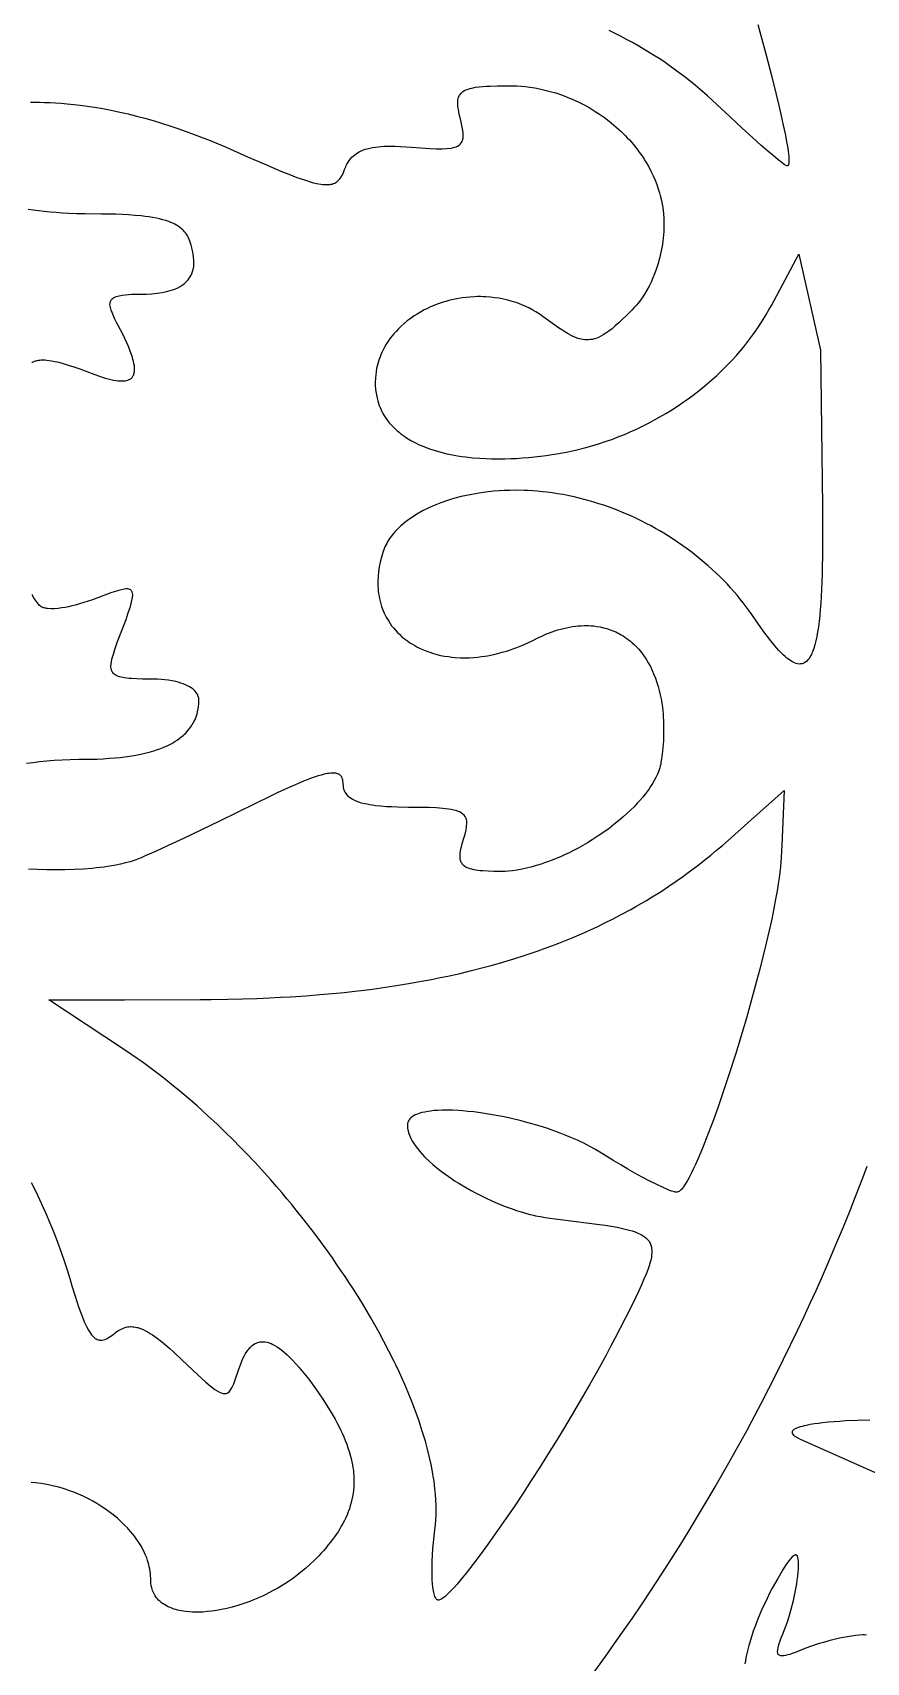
# Model space of a CAD drawing. Extents: x -500 to 500, y -1000 to 1000.
# Drawn here: x 177.1 to 285.9, y -149.5 to 63.2 of the extents above; entities that cross this region are included whole.
import ezdxf

# ---------------------------------------------------------------- set-up
doc = ezdxf.new("R2010")
doc.units = 0
doc.layers.add('APS_GEOMETR_', color=18, linetype='CONTINUOUS')

msp = doc.modelspace()

# ---------------------------------------------------------------- linework, layer by layer
at = {"layer": 'APS_GEOMETR_'}
for points in [[(271.72, 64.27), (272.75, 60.46), (273.54, 57.42), (274.11, 55.14), (274.47, 53.69), (274.78, 52.35), (275.05, 51.13), (275.29, 50.02), (275.48, 49.02), (275.62, 48.14), (275.68, 47.75), (275.72, 47.38), (275.76, 47.04), (275.78, 46.74), (275.78, 46.45), (275.78, 46.28), (275.76, 46.13), (275.73, 45.99), (275.71, 45.93), (275.68, 45.88), (275.64, 45.85), (275.6, 45.82), (275.56, 45.82), (275.5, 45.82), (275.41, 45.88), (275.18, 46.02), (274.84, 46.27), (274.38, 46.62), (273.71, 47.18), (273.03, 47.76), (272.14, 48.54), (271.02, 49.54), (269.69, 50.75), (268.14, 52.17), (266.39, 53.82), (265.18, 54.94), (264.21, 55.79), (263.59, 56.31), (262.88, 56.88), (262.08, 57.52), (261.17, 58.2), (260.16, 58.92), (259.62, 59.3), (259.05, 59.68), (258.12, 60.28), (257.13, 60.89), (256.22, 61.43), (255.37, 61.91), (254.61, 62.33), (253.91, 62.69), (253.3, 63.01), (252.31, 63.5)], [(176.83, 54.12), (177.41, 54.12), (178.02, 54.12), (178.67, 54.11), (179.35, 54.09), (180.07, 54.05), (180.83, 54), (181.63, 53.93), (182.46, 53.85), (183.32, 53.74), (184.22, 53.62), (185.16, 53.48), (186.26, 53.29), (187.37, 53.07), (188.47, 52.84), (189.57, 52.59), (190.66, 52.32), (191.75, 52.03), (192.84, 51.72), (193.92, 51.39), (195, 51.05), (196.07, 50.69), (197.13, 50.32), (198.19, 49.93), (199.24, 49.53), (200.29, 49.11), (201.33, 48.68), (202.37, 48.24), (205.14, 47.01), (207.3, 46.07), (209.48, 45.15), (210.53, 44.73), (211.59, 44.32), (212.59, 43.98), (213.6, 43.67), (214.16, 43.54), (214.73, 43.43), (214.98, 43.4), (215.22, 43.38), (215.47, 43.38), (215.71, 43.38), (215.87, 43.39), (216.03, 43.42), (216.19, 43.45), (216.34, 43.5), (216.52, 43.58), (216.67, 43.66), (216.81, 43.75), (216.92, 43.85), (217.1, 44.02), (217.23, 44.17), (217.43, 44.5), (217.61, 44.84), (217.81, 45.35), (217.95, 45.71), (218.03, 45.88), (218.11, 46.05), (218.26, 46.31), (218.42, 46.54), (218.59, 46.75), (218.77, 46.94), (218.95, 47.12), (219.13, 47.27), (219.32, 47.41), (219.5, 47.53), (219.69, 47.64), (219.87, 47.73), (220.21, 47.88), (220.51, 47.99), (220.77, 48.06), (221.12, 48.14), (221.47, 48.21), (221.83, 48.27), (222.19, 48.32), (222.55, 48.35), (222.91, 48.37), (223.28, 48.39), (223.64, 48.39), (224.37, 48.38), (225.11, 48.35), (226.56, 48.26), (228.98, 48.09), (229.75, 48.06), (230.52, 48.05), (231.12, 48.08), (231.72, 48.15), (232.04, 48.21), (232.35, 48.31), (232.56, 48.41), (232.76, 48.54), (232.91, 48.67), (233.03, 48.83), (233.13, 49), (233.21, 49.18), (233.27, 49.44), (233.29, 49.7), (233.26, 50.18), (233.21, 50.66), (233.08, 51.3), (232.92, 51.94), (232.81, 52.39), (232.72, 52.82), (232.65, 53.22), (232.6, 53.58), (232.58, 53.9), (232.58, 54.18), (232.6, 54.42), (232.63, 54.63), (232.68, 54.78), (232.74, 54.91), (232.81, 55.04), (232.89, 55.15), (232.97, 55.26), (233.06, 55.35), (233.15, 55.44), (233.25, 55.51), (233.44, 55.64), (233.63, 55.73), (233.79, 55.8), (233.93, 55.85), (234.16, 55.92), (234.4, 55.98), (234.87, 56.07), (235.35, 56.14), (235.83, 56.19), (236.32, 56.22), (236.81, 56.24), (237.78, 56.27), (238.48, 56.28), (239.33, 56.28), (239.8, 56.27), (240.3, 56.25), (240.84, 56.21), (241.4, 56.16), (241.99, 56.08), (242.61, 55.99), (243.26, 55.87), (243.93, 55.72), (244.63, 55.54), (245.35, 55.33), (246.09, 55.08), (246.47, 54.95), (246.85, 54.8), (247.58, 54.5), (248.29, 54.17), (249, 53.81), (249.7, 53.42), (250.38, 53.01), (251.05, 52.58), (251.71, 52.12), (252.34, 51.64), (252.96, 51.13), (253.56, 50.61), (253.86, 50.34), (254.14, 50.06), (254.42, 49.78), (254.7, 49.49), (254.97, 49.2), (255.23, 48.9), (255.49, 48.6), (255.74, 48.3), (255.98, 47.99), (256.22, 47.67), (256.45, 47.35), (256.67, 47.03), (256.88, 46.71), (257.08, 46.39), (257.45, 45.76), (257.78, 45.15), (258.07, 44.54), (258.32, 43.95), (258.55, 43.38), (258.74, 42.83), (258.9, 42.29), (259.04, 41.78), (259.15, 41.29), (259.25, 40.83), (259.32, 40.39), (259.38, 39.98), (259.42, 39.61), (259.46, 38.95), (259.48, 38.53), (259.48, 38.11), (259.47, 37.68), (259.45, 37.26), (259.42, 36.84), (259.39, 36.41), (259.34, 35.99), (259.28, 35.57), (259.21, 35.15), (259.13, 34.73), (259.04, 34.32), (258.94, 33.91), (258.83, 33.49), (258.72, 33.09), (258.59, 32.68), (258.45, 32.28), (258.25, 31.73), (258.03, 31.19), (257.79, 30.65), (257.53, 30.12), (257.25, 29.6), (256.95, 29.09), (256.63, 28.6), (256.29, 28.13), (256.11, 27.9), (255.88, 27.63), (255.61, 27.33), (255.3, 27), (254.94, 26.63), (254.54, 26.23), (254.09, 25.8), (253.59, 25.34), (253.13, 24.93), (252.7, 24.57), (252.29, 24.26), (251.91, 23.99), (251.56, 23.77), (251.24, 23.58), (250.95, 23.44), (250.71, 23.34), (250.43, 23.25), (250.16, 23.18), (249.89, 23.14), (249.63, 23.11), (249.38, 23.11), (249.14, 23.12), (248.91, 23.15), (248.69, 23.19), (248.48, 23.24), (248.28, 23.3), (247.93, 23.43), (247.63, 23.56), (247.39, 23.68), (246.96, 23.9), (246.55, 24.15), (246.14, 24.4), (245.73, 24.67), (244.94, 25.24), (244.16, 25.81), (243.74, 26.12), (243.31, 26.43), (242.74, 26.78), (242.37, 27), (241.95, 27.23), (241.47, 27.46), (240.93, 27.7), (240.63, 27.81), (240.32, 27.93), (240, 28.04), (239.66, 28.14), (239.1, 28.3), (238.39, 28.45), (237.94, 28.54), (237.43, 28.61), (236.86, 28.68), (236.23, 28.73), (235.89, 28.74), (235.54, 28.75), (235.17, 28.75), (234.78, 28.74), (234.16, 28.7), (233.65, 28.64), (233.16, 28.58), (232.69, 28.5), (232.24, 28.42), (231.81, 28.32), (231.41, 28.23), (231.03, 28.12), (230.67, 28.02), (230.01, 27.8), (229.44, 27.58), (228.95, 27.37), (228.55, 27.18), (228.2, 27.01), (227.72, 26.74), (227.28, 26.48), (226.89, 26.23), (226.55, 26), (226.24, 25.78), (225.98, 25.58), (225.57, 25.25), (225.18, 24.89), (224.83, 24.54), (224.52, 24.21), (224.25, 23.91), (224.02, 23.63), (223.82, 23.37), (223.51, 22.96), (223.25, 22.55), (223.03, 22.16), (222.84, 21.8), (222.68, 21.47), (222.55, 21.17), (222.44, 20.9), (222.28, 20.46), (222.14, 20), (222.07, 19.7), (221.99, 19.37), (221.92, 18.99), (221.87, 18.57), (221.83, 18.11), (221.81, 17.6), (221.81, 17.19), (221.86, 16.62), (221.92, 16.14), (222.04, 15.49), (222.13, 15.16), (222.23, 14.84), (222.34, 14.55), (222.45, 14.27), (222.56, 14), (222.68, 13.75), (222.81, 13.52), (222.93, 13.3), (223.18, 12.91), (223.41, 12.58), (223.63, 12.3), (223.83, 12.08), (224, 11.88), (224.22, 11.67), (224.45, 11.46), (224.68, 11.25), (224.91, 11.05), (225.15, 10.86), (225.4, 10.68), (225.65, 10.5), (225.9, 10.32), (226.44, 10), (226.99, 9.7), (227.56, 9.43), (228.13, 9.18), (228.87, 8.91), (229.62, 8.66), (230.37, 8.44), (231.13, 8.25), (231.88, 8.1), (232.54, 7.98), (233.1, 7.89), (233.57, 7.83), (234.23, 7.75), (234.51, 7.72), (235.44, 7.66), (236.26, 7.62), (236.97, 7.59), (237.55, 7.58), (238.37, 7.58), (238.71, 7.58), (239.49, 7.61), (240.26, 7.65), (241.04, 7.7), (241.81, 7.76), (242.59, 7.83), (243.36, 7.92), (244.13, 8.02), (244.9, 8.13), (245.77, 8.27), (246.95, 8.51), (247.92, 8.72), (249.27, 9.05), (250.37, 9.37), (251.05, 9.58), (251.82, 9.83), (252.67, 10.13), (253.61, 10.49), (254.11, 10.69), (254.62, 10.91), (255.16, 11.14), (255.72, 11.39), (256.6, 11.81), (257.62, 12.33), (258.25, 12.66), (258.96, 13.06), (259.74, 13.51), (260.59, 14.04), (261.04, 14.33), (261.51, 14.64), (261.99, 14.97), (262.49, 15.32), (263.28, 15.9), (264.08, 16.52), (264.57, 16.91), (265.11, 17.36), (265.72, 17.89), (266.37, 18.48), (267.07, 19.14), (267.81, 19.88), (268.41, 20.51), (268.93, 21.09), (269.42, 21.65), (269.88, 22.2), (270.3, 22.73), (270.7, 23.25), (271.08, 23.75), (271.42, 24.24), (271.74, 24.7), (272.04, 25.14), (272.31, 25.57), (272.79, 26.35), (273.18, 27.03), (273.51, 27.61), (277.06, 34.3), (279.91, 21.75), (280.16, 1.34), (280.18, -1.97), (280.18, -3.63), (280.16, -5.29), (280.14, -6.39), (280.12, -7.44), (280.09, -8.46), (280.05, -9.43), (280, -10.36), (279.94, -11.25), (279.88, -12.09), (279.8, -12.88), (279.72, -13.63), (279.63, -14.34), (279.53, -15), (279.42, -15.61), (279.3, -16.17), (279.17, -16.69), (279.03, -17.16), (278.87, -17.58), (278.79, -17.77), (278.71, -17.96), (278.61, -18.14), (278.51, -18.32), (278.39, -18.5), (278.26, -18.66), (278.12, -18.81), (277.96, -18.94), (277.85, -19.01), (277.74, -19.07), (277.63, -19.11), (277.52, -19.15), (277.42, -19.17), (277.31, -19.18), (277.1, -19.19), (276.91, -19.16), (276.75, -19.13), (276.49, -19.04), (276.34, -18.97), (276.17, -18.88), (275.97, -18.75), (275.76, -18.61), (275.53, -18.43), (275.28, -18.23), (275.02, -17.99), (274.75, -17.73), (274.47, -17.44), (274.15, -17.08), (273.8, -16.66), (273.41, -16.17), (272.98, -15.61), (272.51, -14.99), (272.02, -14.3), (271.49, -13.54), (270.95, -12.75), (270.58, -12.23), (270.2, -11.72), (269.81, -11.21), (269.41, -10.71), (269.01, -10.22), (268.6, -9.73), (268.18, -9.26), (267.75, -8.79), (267.24, -8.27), (266.75, -7.79), (266.26, -7.31), (265.76, -6.85), (265.25, -6.39), (264.74, -5.94), (264.21, -5.5), (263.68, -5.07), (263.14, -4.64), (262.52, -4.17), (261.93, -3.76), (261.23, -3.27), (260.41, -2.72), (259.95, -2.43), (259.46, -2.12), (258.94, -1.81), (258.38, -1.49), (257.79, -1.17), (257.16, -0.84), (256.5, -0.51), (255.8, -0.17), (255.07, 0.17), (254.3, 0.5), (253.28, 0.91), (252.26, 1.3), (251.63, 1.52), (250.99, 1.73), (250.35, 1.93), (249.7, 2.11), (249.06, 2.29), (248.41, 2.46), (247.75, 2.62), (247.1, 2.76), (246.34, 2.91), (245.61, 3.03), (244.9, 3.14), (244.22, 3.23), (243.57, 3.3), (242.95, 3.36), (242.35, 3.4), (241.78, 3.44), (241.24, 3.46), (240.25, 3.48), (239.37, 3.47), (238.61, 3.44), (237.98, 3.41), (237.23, 3.35), (236.54, 3.27), (235.92, 3.2), (235.36, 3.11), (234.42, 2.95), (233.72, 2.82), (233.01, 2.65), (232.36, 2.48), (231.77, 2.31), (231.25, 2.14), (230.37, 1.84), (229.72, 1.6), (229.18, 1.37), (228.71, 1.16), (227.99, 0.8), (227.55, 0.56), (227.36, 0.45), (226.78, 0.08), (226.21, -0.31), (225.66, -0.73), (225.13, -1.17), (224.74, -1.55), (224.36, -1.95), (224.01, -2.37), (223.69, -2.81), (223.55, -3.02), (223.42, -3.24), (223.3, -3.46), (223.19, -3.69), (223.08, -3.91), (222.98, -4.15), (222.88, -4.38), (222.8, -4.62), (222.61, -5.26), (222.44, -5.91), (222.33, -6.52), (222.24, -7.14), (222.18, -7.76), (222.14, -8.38), (222.14, -8.71), (222.16, -9.03), (222.18, -9.36), (222.21, -9.69), (222.25, -10.01), (222.3, -10.34), (222.36, -10.66), (222.43, -10.98), (222.53, -11.34), (222.64, -11.69), (222.79, -12.1), (222.88, -12.33), (222.99, -12.57), (223.1, -12.82), (223.24, -13.08), (223.39, -13.35), (223.56, -13.62), (223.74, -13.9), (223.95, -14.19), (224.18, -14.48), (224.43, -14.78), (224.7, -15.07), (225, -15.36), (225.24, -15.58), (225.63, -15.89), (226, -16.17), (226.34, -16.41), (226.67, -16.62), (226.96, -16.79), (227.22, -16.94), (227.65, -17.16), (228.1, -17.36), (228.52, -17.52), (228.91, -17.66), (229.26, -17.78), (229.86, -17.95), (230.32, -18.06), (230.86, -18.16), (231.36, -18.23), (231.82, -18.29), (232.24, -18.33), (232.94, -18.37), (233.47, -18.38), (234.1, -18.37), (234.67, -18.33), (235.2, -18.29), (235.67, -18.23), (236.1, -18.17), (236.47, -18.11), (237.06, -18), (237.74, -17.83), (238.37, -17.66), (238.94, -17.5), (239.45, -17.33), (239.9, -17.17), (240.3, -17.03), (240.93, -16.78), (241.64, -16.45), (242.35, -16.12), (243.1, -15.74), (243.45, -15.58), (243.81, -15.42), (244.16, -15.27), (244.53, -15.13), (244.89, -14.99), (245.26, -14.87), (245.64, -14.75), (246.01, -14.64), (246.39, -14.54), (246.77, -14.46), (247.15, -14.38), (247.53, -14.31), (247.92, -14.26), (248.3, -14.22), (248.69, -14.19), (249.07, -14.17), (249.34, -14.17), (249.64, -14.18), (249.98, -14.2), (250.34, -14.23), (250.73, -14.28), (251.14, -14.35), (251.57, -14.45), (252.02, -14.57), (252.48, -14.72), (252.95, -14.9), (253.19, -15.01), (253.43, -15.12), (253.67, -15.25), (253.91, -15.38), (254.15, -15.52), (254.39, -15.68), (254.63, -15.85), (254.87, -16.02), (255.11, -16.21), (255.34, -16.41), (255.58, -16.63), (255.81, -16.86), (256, -17.05), (256.18, -17.25), (256.53, -17.67), (256.86, -18.11), (257.16, -18.57), (257.44, -19.04), (257.71, -19.53), (257.95, -20.03), (258.17, -20.54), (258.37, -21.06), (258.56, -21.59), (258.72, -22.12), (258.86, -22.66), (258.99, -23.21), (259.1, -23.75), (259.19, -24.29), (259.27, -24.83), (259.32, -25.27), (259.36, -25.71), (259.39, -26.14), (259.41, -26.58), (259.43, -27.02), (259.44, -27.46), (259.43, -28.34), (259.4, -29.22), (259.34, -30.09), (259.25, -30.97), (259.13, -31.84), (259.09, -32.06), (259.05, -32.28), (258.99, -32.5), (258.93, -32.72), (258.79, -33.15), (258.62, -33.58), (258.42, -33.99), (258.21, -34.4), (257.98, -34.79), (257.74, -35.18), (257.53, -35.49), (257.29, -35.82), (257.01, -36.18), (256.71, -36.56), (256.37, -36.96), (255.99, -37.37), (255.58, -37.81), (255.13, -38.25), (254.64, -38.71), (254.12, -39.18), (253.56, -39.66), (252.96, -40.15), (252.31, -40.64), (251.63, -41.13), (250.9, -41.63), (250.13, -42.13), (249.5, -42.51), (248.88, -42.88), (248.27, -43.22), (247.67, -43.53), (247.09, -43.82), (246.52, -44.1), (245.97, -44.35), (245.43, -44.58), (244.91, -44.79), (244.4, -44.98), (243.91, -45.16), (243.44, -45.32), (242.98, -45.46), (242.54, -45.59), (242.12, -45.7), (241.72, -45.8), (240.97, -45.96), (240.29, -46.08), (239.7, -46.17), (239.2, -46.22), (238.78, -46.25), (238.46, -46.26), (238.1, -46.27), (237.29, -46.27), (236.53, -46.24), (235.84, -46.2), (235.52, -46.17), (235.22, -46.13), (234.93, -46.09), (234.67, -46.04), (234.42, -45.98), (234.19, -45.92), (233.99, -45.85), (233.8, -45.78), (233.64, -45.7), (233.5, -45.61), (233.39, -45.52), (233.29, -45.43), (233.21, -45.34), (233.13, -45.24), (233.07, -45.14), (233.02, -45.03), (232.95, -44.83), (232.9, -44.63), (232.88, -44.45), (232.87, -44.16), (232.89, -43.88), (232.93, -43.59), (232.98, -43.31), (233.05, -43.03), (233.2, -42.47), (233.37, -41.92), (233.53, -41.38), (233.66, -40.84), (233.72, -40.41), (233.76, -39.98), (233.74, -39.72), (233.7, -39.46), (233.62, -39.27), (233.52, -39.09), (233.39, -38.92), (233.25, -38.77), (233.03, -38.62), (232.81, -38.49), (232.63, -38.42), (232.44, -38.35), (232.26, -38.3), (232.07, -38.25), (231.71, -38.18), (231.35, -38.12), (230.98, -38.07), (230.61, -38.03), (229.74, -37.97), (228.86, -37.93), (226.14, -37.9), (224.7, -37.87), (223.98, -37.85), (223.26, -37.81), (222.54, -37.76), (221.83, -37.68), (221.47, -37.63), (221.12, -37.57), (220.76, -37.5), (220.41, -37.43), (220.02, -37.33), (219.66, -37.21), (219.34, -37.08), (219.05, -36.95), (218.81, -36.81), (218.6, -36.68), (218.42, -36.55), (218.29, -36.44), (218.18, -36.32), (218.08, -36.21), (218, -36.09), (217.93, -35.98), (217.86, -35.86), (217.81, -35.74), (217.73, -35.51), (217.68, -35.3), (217.65, -35.1), (217.63, -34.79), (217.59, -34.37), (217.55, -34.2), (217.49, -34.03), (217.4, -33.88), (217.31, -33.77), (217.22, -33.68), (217.13, -33.61), (216.98, -33.53), (216.92, -33.51), (216.66, -33.45), (216.4, -33.42), (216.19, -33.42), (215.98, -33.43), (215.77, -33.46), (215.56, -33.49), (215.16, -33.58), (214.75, -33.69), (214.35, -33.8), (213.95, -33.93), (213.45, -34.11), (212.94, -34.3), (212.44, -34.49), (211.95, -34.7), (210.97, -35.13), (209.99, -35.57), (209.02, -36.02), (208.05, -36.48), (206.11, -37.43), (203.79, -38.58), (201.47, -39.71), (199.14, -40.84), (196.8, -41.95), (194.81, -42.89), (193.14, -43.65), (191.81, -44.24), (191.27, -44.48), (190.8, -44.66), (190.37, -44.82), (189.85, -44.99), (189.24, -45.15), (188.55, -45.32), (187.76, -45.48), (186.89, -45.62), (186.42, -45.69), (185.93, -45.75), (185.42, -45.81), (184.88, -45.86), (183.7, -45.95), (182.51, -46.01), (181.32, -46.05), (180.13, -46.06), (178.94, -46.05), (177.76, -46.01), (176.57, -45.95)], [(176.99, 20.12), (177.11, 20.2), (177.34, 20.32), (177.53, 20.39), (177.67, 20.42), (177.73, 20.44), (177.87, 20.46), (178.04, 20.48), (178.23, 20.49), (178.45, 20.5), (178.69, 20.49), (178.96, 20.47), (179.25, 20.44), (179.57, 20.39), (180, 20.3), (180.51, 20.18), (181.09, 20.02), (181.75, 19.82), (182.48, 19.58), (183.28, 19.31), (184.16, 18.99), (185.1, 18.64), (185.84, 18.38), (186.59, 18.13), (186.94, 18.04), (187.3, 17.95), (187.66, 17.87), (188.02, 17.8), (188.23, 17.78), (188.45, 17.76), (188.66, 17.75), (188.88, 17.75), (189.04, 17.76), (189.2, 17.78), (189.37, 17.81), (189.53, 17.85), (189.72, 17.93), (189.87, 18.02), (189.99, 18.12), (190.09, 18.21), (190.2, 18.37), (190.24, 18.45), (190.29, 18.57), (190.33, 18.69), (190.36, 18.81), (190.39, 18.94), (190.4, 19.14), (190.4, 19.34), (190.39, 19.54), (190.38, 19.74), (190.33, 20.02), (190.27, 20.29), (190.2, 20.57), (190.13, 20.84), (189.96, 21.31), (189.79, 21.78), (189.6, 22.24), (189.41, 22.71), (189.14, 23.28), (188.86, 23.85), (188.57, 24.42), (188.28, 24.98), (188.06, 25.39), (187.85, 25.81), (187.65, 26.24), (187.47, 26.67), (187.35, 27), (187.29, 27.18), (187.25, 27.35), (187.22, 27.53), (187.2, 27.7), (187.21, 27.87), (187.24, 28.05), (187.27, 28.13), (187.3, 28.22), (187.39, 28.36), (187.49, 28.48), (187.6, 28.57), (187.72, 28.65), (187.83, 28.7), (188.01, 28.77), (188.2, 28.83), (188.4, 28.88), (188.8, 28.96), (189.21, 29.01), (189.62, 29.04), (190.03, 29.06), (190.45, 29.07), (191.27, 29.07), (191.97, 29.09), (192.66, 29.12), (193.34, 29.19), (194.01, 29.28), (194.58, 29.41), (195.04, 29.54), (195.68, 29.75), (196.06, 29.92), (196.36, 30.09), (196.76, 30.35), (196.93, 30.48), (197.08, 30.63), (197.23, 30.77), (197.38, 30.93), (197.53, 31.15), (197.66, 31.35), (197.77, 31.55), (197.86, 31.73), (197.98, 32.05), (198.06, 32.3), (198.12, 32.67), (198.15, 32.99), (198.16, 33.42), (198.11, 33.93), (198.05, 34.35), (197.94, 34.94), (197.78, 35.47), (197.61, 36.01), (197.43, 36.44), (197.3, 36.68), (197.17, 36.89), (197.05, 37.06), (196.94, 37.2), (196.78, 37.38), (196.71, 37.46), (196.51, 37.62), (196.31, 37.78), (196.1, 37.93), (195.89, 38.07), (195.64, 38.21), (195.39, 38.33), (195.13, 38.44), (194.87, 38.54), (194.47, 38.67), (194.08, 38.78), (193.68, 38.89), (193.27, 38.98), (192.77, 39.07), (192.27, 39.15), (191.77, 39.22), (191.27, 39.28), (190.44, 39.35), (189.61, 39.41), (188.78, 39.46), (187.94, 39.5), (186.09, 39.53), (183.94, 39.55), (182.87, 39.57), (181.8, 39.62), (180.97, 39.66), (180.16, 39.72), (179.38, 39.79), (178.62, 39.86), (177.89, 39.94), (177.19, 40.03), (176.51, 40.13)], [(176.3, -32.15), (177.14, -32.03), (178.02, -31.93), (178.95, -31.84), (179.93, -31.76), (180.95, -31.7), (182.01, -31.65), (183.12, -31.63), (184.74, -31.61), (185.53, -31.59), (186.32, -31.55), (187.1, -31.5), (187.89, -31.45), (188.51, -31.38), (189.12, -31.31), (189.74, -31.23), (190.35, -31.13), (191.01, -31), (191.58, -30.87), (192.47, -30.65), (193.03, -30.49), (193.26, -30.41), (193.72, -30.25), (194.12, -30.09), (194.73, -29.82), (195.11, -29.64), (195.26, -29.55), (195.64, -29.32), (195.96, -29.11), (196.24, -28.92), (196.46, -28.75), (196.75, -28.51), (196.88, -28.4), (197.03, -28.25), (197.21, -28.06), (197.41, -27.84), (197.62, -27.58), (197.84, -27.27), (197.94, -27.1), (198.05, -26.92), (198.15, -26.73), (198.25, -26.52), (198.34, -26.3), (198.43, -26.07), (198.56, -25.68), (198.66, -25.23), (198.74, -24.78), (198.78, -24.33), (198.79, -23.87), (198.77, -23.65), (198.72, -23.43), (198.64, -23.22), (198.54, -23.02), (198.42, -22.87), (198.3, -22.73), (198.17, -22.59), (198.03, -22.47), (197.8, -22.31), (197.56, -22.17), (197.32, -22.03), (197.07, -21.91), (196.75, -21.78), (196.43, -21.67), (196.11, -21.57), (195.78, -21.48), (195.31, -21.4), (194.84, -21.32), (194.37, -21.26), (193.9, -21.2), (193.39, -21.18), (192.88, -21.16), (191.44, -21.15), (190.72, -21.13), (190, -21.1), (189.68, -21.07), (189.38, -21.04), (189.11, -21.01), (188.87, -20.96), (188.65, -20.92), (188.46, -20.87), (188.3, -20.82), (188.17, -20.77), (188.01, -20.7), (187.86, -20.61), (187.74, -20.52), (187.64, -20.41), (187.56, -20.31), (187.49, -20.2), (187.44, -20.09), (187.4, -19.98), (187.35, -19.78), (187.32, -19.61), (187.32, -19.49), (187.32, -19.43), (187.34, -19.19), (187.39, -18.89), (187.46, -18.56), (187.56, -18.18), (187.69, -17.76), (187.84, -17.29), (188.01, -16.79), (188.2, -16.25), (189.29, -13.37), (189.58, -12.53), (189.86, -11.69), (189.97, -11.3), (190.07, -10.9), (190.13, -10.52), (190.16, -10.14), (190.14, -9.96), (190.1, -9.79), (190.06, -9.71), (190.01, -9.65), (189.96, -9.58), (189.9, -9.53), (189.78, -9.47), (189.66, -9.42), (189.47, -9.4), (189.28, -9.4), (188.87, -9.46), (188.47, -9.55), (187.89, -9.72), (187.32, -9.9), (184.9, -10.8), (184.35, -10.99), (183.8, -11.18), (183.24, -11.35), (182.68, -11.51), (182.23, -11.62), (181.79, -11.72), (181.34, -11.81), (180.88, -11.88), (180.43, -11.94), (179.97, -11.97), (179.52, -11.98), (179.06, -11.96), (178.92, -11.94), (178.78, -11.92), (178.64, -11.88), (178.5, -11.84), (178.36, -11.78), (178.24, -11.71), (178.12, -11.63), (178.02, -11.54), (177.87, -11.38), (177.73, -11.22), (177.59, -11.05), (177.47, -10.87), (177.35, -10.69), (177.24, -10.5), (177.14, -10.31), (177.06, -10.11)], [(250.1, -151.12), (251.83, -148.72), (253.35, -146.58), (254.29, -145.24), (255.36, -143.7), (256.53, -141.97), (257.81, -140.05), (259.2, -137.93), (260.68, -135.61), (261.88, -133.7), (263.04, -131.82), (264.13, -130), (265.17, -128.26), (266.15, -126.58), (267.08, -124.97), (267.96, -123.43), (268.78, -121.97), (269.55, -120.57), (270.28, -119.25), (270.95, -118), (272.16, -115.71), (273.18, -113.73), (274.04, -112.06), (275.05, -110.02), (276.01, -108.06), (276.91, -106.17), (277.77, -104.35), (278.57, -102.62), (279.33, -100.95), (280.03, -99.37), (280.69, -97.86), (281.31, -96.43), (281.88, -95.09), (282.91, -92.63), (283.77, -90.49), (284.49, -88.69), (285.43, -86.26), (286, -84.72)], [(176.93, -86.85), (177.51, -88.02), (178.01, -89.08), (178.48, -90.1), (178.91, -91.09), (179.32, -92.04), (179.69, -92.95), (180.04, -93.83), (180.35, -94.66), (180.65, -95.46), (180.91, -96.22), (181.16, -96.93), (181.59, -98.24), (181.94, -99.37), (182.23, -100.33), (182.65, -101.71), (183.1, -103.09), (183.47, -104.1), (183.87, -105.11), (184.12, -105.63), (184.39, -106.14), (184.52, -106.34), (184.66, -106.54), (184.8, -106.73), (184.95, -106.92), (185.05, -107.02), (185.16, -107.11), (185.28, -107.2), (185.39, -107.28), (185.51, -107.33), (185.68, -107.39), (185.77, -107.41), (185.88, -107.43), (186.01, -107.44), (186.14, -107.44), (186.36, -107.39), (186.58, -107.33), (186.85, -107.2), (187.1, -107.06), (187.69, -106.63), (187.93, -106.43), (188.11, -106.31), (188.29, -106.19), (188.47, -106.08), (188.66, -105.98), (188.86, -105.89), (189.06, -105.82), (189.26, -105.75), (189.47, -105.71), (189.64, -105.68), (189.81, -105.67), (189.98, -105.67), (190.16, -105.68), (190.33, -105.7), (190.51, -105.72), (190.68, -105.76), (190.85, -105.8), (191.2, -105.91), (191.53, -106.04), (191.85, -106.2), (192.16, -106.37), (192.46, -106.55), (192.76, -106.75), (193.05, -106.95), (193.34, -107.16), (193.91, -107.59), (194.46, -108.05), (195, -108.52), (195.53, -109), (196.57, -109.98), (198.65, -111.95), (199.7, -112.91), (200.29, -113.4), (200.9, -113.87), (201.19, -114.06), (201.5, -114.23), (201.72, -114.32), (201.95, -114.4), (202.06, -114.41), (202.17, -114.41), (202.26, -114.4), (202.35, -114.39), (202.49, -114.34), (202.59, -114.29), (202.73, -114.17), (202.85, -114.04), (203.03, -113.77), (203.19, -113.49), (203.35, -113.12), (203.5, -112.74), (204, -111.23), (204.25, -110.53), (204.39, -110.18), (204.53, -109.84), (204.7, -109.51), (204.88, -109.19), (205.08, -108.88), (205.19, -108.73), (205.3, -108.59), (205.48, -108.38), (205.61, -108.25), (205.76, -108.12), (205.93, -107.99), (206.14, -107.87), (206.25, -107.82), (206.38, -107.77), (206.51, -107.72), (206.64, -107.69), (206.77, -107.66), (206.9, -107.65), (207.03, -107.64), (207.17, -107.64), (207.43, -107.66), (207.7, -107.71), (207.96, -107.79), (208.22, -107.88), (208.46, -107.99), (208.7, -108.11), (208.99, -108.29), (209.3, -108.5), (209.62, -108.74), (209.96, -109.03), (210.32, -109.34), (210.68, -109.7), (211.06, -110.08), (211.46, -110.51), (211.86, -110.97), (212.28, -111.46), (212.7, -111.98), (213.14, -112.54), (213.58, -113.14), (214.03, -113.76), (214.49, -114.43), (214.96, -115.12), (215.51, -115.98), (216.05, -116.86), (216.31, -117.3), (216.57, -117.75), (216.81, -118.2), (217.05, -118.66), (217.28, -119.12), (217.5, -119.58), (217.7, -120.05), (217.9, -120.53), (218.08, -121), (218.25, -121.49), (218.41, -121.97), (218.55, -122.46), (218.66, -122.89), (218.76, -123.3), (218.84, -123.7), (218.9, -124.09), (218.95, -124.46), (218.98, -124.81), (219.01, -125.15), (219.03, -125.47), (219.03, -126.07), (219.01, -126.59), (218.97, -127.05), (218.92, -127.42), (218.85, -127.83), (218.77, -128.24), (218.67, -128.64), (218.55, -129.04), (218.43, -129.43), (218.28, -129.82), (218.13, -130.21), (217.96, -130.6), (217.78, -130.97), (217.58, -131.35), (217.38, -131.71), (217.17, -132.07), (216.95, -132.43), (216.72, -132.78), (216.48, -133.12), (216.23, -133.45), (215.94, -133.83), (215.64, -134.2), (215.34, -134.56), (215.04, -134.91), (214.74, -135.24), (214.44, -135.56), (213.85, -136.17), (213.26, -136.73), (212.69, -137.25), (212.12, -137.72), (211.56, -138.16), (211.03, -138.56), (210.51, -138.92), (210.01, -139.24), (209.54, -139.54), (209.09, -139.8), (208.68, -140.03), (207.94, -140.42), (207.52, -140.63), (207.09, -140.84), (206.67, -141.03), (206.26, -141.21), (205.85, -141.37), (205.45, -141.53), (204.66, -141.82), (203.9, -142.06), (203.16, -142.27), (202.45, -142.45), (201.76, -142.6), (201.11, -142.71), (200.5, -142.8), (199.91, -142.86), (199.37, -142.91), (198.86, -142.93), (198.39, -142.94), (197.96, -142.93), (197.57, -142.9), (197.06, -142.85), (196.54, -142.77), (196.28, -142.72), (196.03, -142.66), (195.77, -142.6), (195.52, -142.52), (195.28, -142.43), (195.03, -142.34), (194.8, -142.23), (194.57, -142.12), (194.34, -141.99), (194.13, -141.85), (193.92, -141.7), (193.73, -141.54), (193.54, -141.36), (193.38, -141.19), (193.23, -141), (193.1, -140.82), (192.99, -140.64), (192.9, -140.45), (192.82, -140.27), (192.75, -140.1), (192.69, -139.92), (192.64, -139.76), (192.58, -139.44), (192.54, -139.17), (192.52, -138.95), (192.51, -138.5), (192.49, -138.21), (192.47, -137.91), (192.43, -137.62), (192.38, -137.32), (192.33, -137.03), (192.26, -136.74), (192.19, -136.46), (192.1, -136.18), (191.99, -135.86), (191.79, -135.39), (191.6, -134.99), (191.43, -134.65), (191.29, -134.37), (191.06, -133.99), (190.96, -133.83), (190.66, -133.39), (190.38, -133.01), (190.13, -132.69), (189.92, -132.43), (189.61, -132.08), (189.48, -131.93), (189.01, -131.47), (188.57, -131.05), (188.16, -130.68), (187.78, -130.36), (187.43, -130.08), (187.11, -129.84), (186.61, -129.47), (186.02, -129.09), (185.47, -128.75), (184.95, -128.46), (184.49, -128.2), (184.06, -127.98), (183.68, -127.8), (183.07, -127.52), (182.46, -127.28), (181.92, -127.08), (181.46, -126.91), (181.07, -126.79), (180.52, -126.62), (180.29, -126.56), (179.71, -126.43), (179.17, -126.32), (178.68, -126.23), (178.23, -126.16), (177.48, -126.07), (176.91, -126.03)], [(286.34, -117.86), (284.75, -117.91), (283.16, -117.98), (282.41, -118.03), (281.67, -118.09), (280.92, -118.15), (280.18, -118.23), (279.64, -118.3), (279.1, -118.37), (278.56, -118.46), (278.03, -118.55), (277.76, -118.61), (277.5, -118.68), (277.24, -118.75), (276.98, -118.83), (276.7, -118.95), (276.44, -119.09), (276.33, -119.18), (276.24, -119.28), (276.21, -119.35), (276.2, -119.41), (276.2, -119.52), (276.21, -119.59), (276.22, -119.62), (276.29, -119.71), (276.36, -119.81), (276.49, -119.91), (276.63, -120.01), (276.95, -120.18), (277.27, -120.34), (289.3, -125.71)], [(285.91, -145.92), (285.66, -145.91), (285.41, -145.9), (284.93, -145.93), (284.46, -145.98), (283.93, -146.06), (283.41, -146.14), (282.89, -146.24), (282.38, -146.34), (281.68, -146.51), (280.98, -146.68), (280.29, -146.87), (279.6, -147.07), (278.72, -147.36), (277.85, -147.68), (276.75, -148.13), (276.19, -148.34), (275.9, -148.44), (275.62, -148.52), (275.33, -148.59), (275.14, -148.62), (274.93, -148.64), (274.82, -148.63), (274.72, -148.62), (274.63, -148.6), (274.54, -148.56), (274.47, -148.51), (274.4, -148.44), (274.35, -148.35), (274.32, -148.24), (274.31, -148.15), (274.3, -148.06), (274.32, -147.84), (274.36, -147.59), (274.43, -147.31), (274.52, -147), (274.64, -146.66), (274.78, -146.29), (274.93, -145.89), (275.16, -145.33), (275.37, -144.77), (275.58, -144.2), (275.77, -143.62), (276.08, -142.53), (276.36, -141.43), (276.6, -140.34), (276.8, -139.25), (276.87, -138.75), (276.93, -138.25), (276.99, -137.75), (277.03, -137.25), (277.04, -136.79), (277.04, -136.34), (277, -136.04), (276.95, -135.76), (276.91, -135.65), (276.85, -135.55), (276.8, -135.51), (276.75, -135.49), (276.69, -135.47), (276.63, -135.47), (276.48, -135.52), (276.35, -135.61), (276.22, -135.72), (275.99, -135.98), (275.77, -136.25), (275.4, -136.77), (275.05, -137.3), (274.32, -138.55), (273.6, -139.82), (273.26, -140.47), (272.93, -141.13), (272.62, -141.79), (272.31, -142.45), (272, -143.19), (271.7, -143.93), (271.42, -144.67), (271.14, -145.42), (270.82, -146.44), (270.57, -147.3), (270.25, -148.5), (270.17, -148.89), (270.1, -149.27), (270.04, -149.66)]]:
    msp.add_lwpolyline(points, dxfattribs=at)
msp.add_lwpolyline([(229.59, -132.2), (229.66, -131.52), (229.71, -130.89), (229.74, -130.31), (229.75, -129.79), (229.74, -128.91), (229.72, -128.26), (229.66, -127.51), (229.6, -126.85), (229.48, -125.82), (229.38, -125.17), (229.34, -124.9), (229.13, -123.82), (228.9, -122.74), (228.64, -121.67), (228.35, -120.6), (227.95, -119.3), (227.52, -118.01), (227.07, -116.72), (226.59, -115.45), (226.11, -114.27), (225.67, -113.24), (225.29, -112.37), (224.96, -111.64), (224.49, -110.64), (224.28, -110.23), (223.58, -108.85), (222.92, -107.59), (222.31, -106.45), (221.74, -105.42), (221.22, -104.51), (220.75, -103.71), (220, -102.45), (219.48, -101.62), (218.95, -100.79), (218.42, -99.96), (217.88, -99.14), (217.33, -98.32), (216.77, -97.51), (216.21, -96.7), (215.65, -95.89), (215.06, -95.09), (214.36, -94.14), (213.54, -93.04), (212.59, -91.81), (211.51, -90.45), (210.91, -89.73), (210.28, -88.97), (209.62, -88.18), (208.92, -87.37), (208.18, -86.52), (207.4, -85.65), (206.13, -84.26), (204.92, -82.99), (204.16, -82.2), (203.28, -81.31), (202.29, -80.33), (201.17, -79.26), (199.93, -78.1), (199.26, -77.5), (198.56, -76.87), (197.42, -75.87), (196.25, -74.88), (195.5, -74.27), (194.65, -73.58), (193.68, -72.82), (192.6, -72.01), (191.4, -71.13), (190.75, -70.67), (190.07, -70.2), (188.98, -69.46), (184.11, -66.23), (179.24, -63.01), (189.1, -63), (198.96, -62.98), (199.93, -62.98), (200.42, -62.97), (202.57, -62.94), (204.55, -62.89), (206.36, -62.83), (207.99, -62.76), (209.45, -62.69), (210.73, -62.62), (212.78, -62.49), (214.59, -62.34), (216.25, -62.19), (217.77, -62.04), (219.14, -61.89), (220.37, -61.74), (221.44, -61.61), (223.16, -61.37), (224.86, -61.11), (226.42, -60.85), (227.84, -60.59), (229.13, -60.35), (230.27, -60.12), (231.28, -59.91), (232.88, -59.56), (234.35, -59.21), (235.7, -58.86), (236.93, -58.53), (238.03, -58.22), (239.02, -57.93), (239.88, -57.67), (241.26, -57.24), (242.16, -56.93), (243.06, -56.62), (243.96, -56.29), (244.86, -55.96), (245.75, -55.62), (246.64, -55.27), (247.52, -54.91), (248.4, -54.53), (249.4, -54.1), (250.86, -53.43), (251.76, -52.99), (252.78, -52.49), (253.91, -51.9), (255.15, -51.22), (255.81, -50.85), (256.49, -50.46), (257.2, -50.04), (257.93, -49.59), (259.1, -48.86), (260.13, -48.18), (261.06, -47.54), (261.9, -46.95), (262.65, -46.41), (263.91, -45.47), (264.83, -44.75), (265.59, -44.13), (266.35, -43.5), (267.1, -42.86), (267.85, -42.22), (270.41, -39.94), (275.17, -35.7), (274.84, -42.86), (274.81, -43.56), (274.77, -44.5), (274.73, -45.06), (274.67, -45.68), (274.6, -46.36), (274.51, -47.09), (274.4, -47.88), (274.25, -48.81), (274.05, -49.89), (273.82, -51.11), (273.54, -52.47), (273.21, -53.97), (272.83, -55.61), (272.4, -57.39), (271.99, -59), (271.57, -60.6), (271.14, -62.2), (270.69, -63.8), (270.24, -65.4), (269.77, -66.99), (269.29, -68.58), (268.8, -70.16), (267.99, -72.69), (267.22, -75.01), (266.49, -77.12), (265.81, -79.01), (265.17, -80.7), (264.59, -82.17), (264.07, -83.44), (263.6, -84.5), (263.3, -85.12), (263.02, -85.7), (262.75, -86.22), (262.49, -86.68), (262.25, -87.09), (262.01, -87.43), (261.9, -87.58), (261.79, -87.71), (261.68, -87.82), (261.58, -87.92), (261.45, -88.02), (261.32, -88.08), (261.21, -88.11), (261.1, -88.12), (260.94, -88.1), (260.87, -88.08), (260.68, -88.04), (260.46, -87.97), (260.22, -87.88), (259.94, -87.77), (259.29, -87.48), (258.53, -87.12), (257.57, -86.64), (256.63, -86.14), (255.69, -85.63), (254.77, -85.1), (253.85, -84.55), (252.93, -84.01), (251.11, -82.89), (250.47, -82.52), (249.91, -82.2), (249.42, -81.94), (249.02, -81.73), (248.44, -81.45), (248.2, -81.34), (247.34, -80.97), (246.58, -80.66), (245.93, -80.4), (245.39, -80.2), (244.63, -79.93), (244.31, -79.82), (243.33, -79.51), (242.43, -79.24), (241.6, -79.01), (240.85, -78.81), (239.58, -78.5), (238.63, -78.29), (237.86, -78.14), (237.09, -78.01), (236.32, -77.88), (235.54, -77.76), (234.66, -77.65), (233.88, -77.57), (233.22, -77.51), (232.66, -77.47), (231.89, -77.43), (231.56, -77.42), (231.04, -77.41), (230.52, -77.42), (229.99, -77.45), (229.47, -77.48), (229.07, -77.53), (228.67, -77.59), (228.27, -77.66), (227.88, -77.74), (227.64, -77.81), (227.4, -77.89), (227.17, -77.99), (226.94, -78.09), (226.77, -78.19), (226.61, -78.3), (226.46, -78.42), (226.32, -78.55), (226.24, -78.67), (226.17, -78.77), (226.11, -78.88), (226.07, -78.98), (226.02, -79.16), (226, -79.3), (226, -79.54), (226.02, -79.77), (226.11, -80.16), (226.2, -80.48), (226.36, -80.91), (226.51, -81.2), (226.68, -81.49), (226.85, -81.78), (227.03, -82.05), (227.32, -82.43), (227.62, -82.79), (227.93, -83.15), (228.25, -83.5), (228.84, -84.06), (229.34, -84.51), (230.06, -85.11), (230.47, -85.43), (230.89, -85.73), (231.31, -86.03), (231.74, -86.33), (232.17, -86.62), (232.61, -86.9), (233.05, -87.17), (233.49, -87.44), (234.34, -87.92), (234.87, -88.21), (235.49, -88.53), (236.18, -88.87), (236.95, -89.22), (237.81, -89.59), (238.76, -89.97), (239.54, -90.26), (240.25, -90.49), (240.86, -90.68), (241.84, -90.97), (242.47, -91.13), (242.73, -91.19), (243.36, -91.31), (244, -91.43), (244.64, -91.53), (245.28, -91.62), (248.01, -91.94), (249.38, -92.1), (250.74, -92.29), (251.81, -92.44), (252.33, -92.52), (252.86, -92.6), (253.39, -92.7), (253.91, -92.81), (254.43, -92.93), (254.95, -93.07), (255.33, -93.18), (255.71, -93.31), (256.09, -93.46), (256.27, -93.55), (256.45, -93.64), (256.62, -93.73), (256.79, -93.84), (256.95, -93.95), (257.1, -94.07), (257.24, -94.2), (257.38, -94.34), (257.49, -94.49), (257.6, -94.65), (257.66, -94.78), (257.72, -94.9), (257.77, -95.03), (257.81, -95.17), (257.84, -95.3), (257.86, -95.44), (257.89, -95.72), (257.89, -96.01), (257.87, -96.3), (257.84, -96.58), (257.79, -96.86), (257.69, -97.25), (257.55, -97.72), (257.37, -98.24), (257.14, -98.84), (256.87, -99.49), (256.56, -100.21), (256.2, -100.99), (255.79, -101.83), (255.1, -103.24), (254.42, -104.59), (253.76, -105.88), (253.13, -107.11), (252.51, -108.28), (251.92, -109.39), (250.79, -111.43), (249.77, -113.25), (248.86, -114.84), (247.37, -117.37), (246.35, -119.06), (245.32, -120.74), (244.28, -122.42), (243.23, -124.09), (242.17, -125.75), (241.09, -127.41), (240, -129.05), (238.89, -130.68), (237.68, -132.42), (236.56, -134.01), (235.51, -135.45), (234.54, -136.73), (233.66, -137.86), (233.25, -138.37), (232.85, -138.84), (232.48, -139.27), (232.14, -139.66), (231.81, -140.02), (231.5, -140.33), (231.28, -140.55), (231.07, -140.75), (230.87, -140.92), (230.68, -141.07), (230.5, -141.19), (230.34, -141.28), (230.19, -141.33), (230.12, -141.35), (230.06, -141.35), (230.01, -141.35), (229.97, -141.34), (229.88, -141.3), (229.8, -141.23), (229.73, -141.13), (229.66, -141.01), (229.6, -140.87), (229.54, -140.71), (229.49, -140.54), (229.45, -140.35), (229.4, -140.14), (229.34, -139.69), (229.28, -139.22), (229.25, -138.72), (229.22, -137.91), (229.22, -137.09), (229.24, -136.27), (229.28, -135.46), (229.34, -134.64), (229.42, -133.83)], close=True, dxfattribs=at)

doc.saveas('drawing.dxf')
